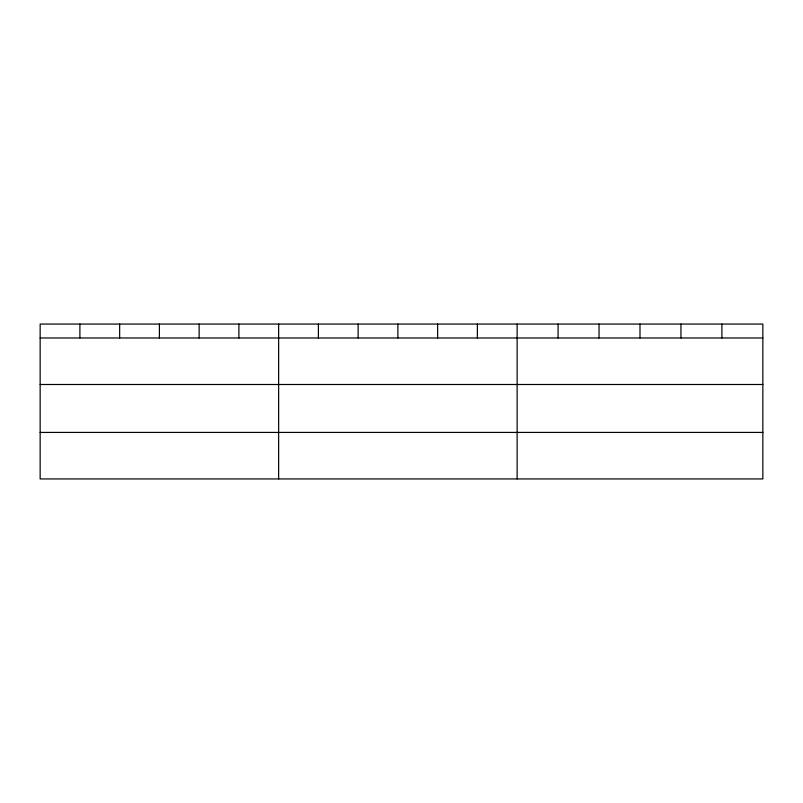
<?xml version="1.0" encoding="UTF-8"?>
<svg xmlns="http://www.w3.org/2000/svg" width="803" height="803" viewBox="0 0 803 803"><rect width="100%" height="100%" fill="white"/><g stroke="black" fill="none" stroke-linecap="round" stroke-linejoin="round"><path stroke-width="1.2" d="M762.85 384.496L762.85 324.061L40.15 324.061L40.15 478.939L762.85 478.939L762.85 384.496L40.15 384.496M40.15 337.983L762.85 337.983M40.15 432.426L762.85 432.426M721.897 324.061L721.897 337.983M680.944 324.061L680.944 337.983M639.991 324.061L639.991 337.983M599.038 324.061L599.038 337.983M558.085 324.061L558.085 337.983M517.132 324.061L517.132 478.939M477.383 324.061L477.383 337.983M437.635 324.061L437.635 337.983M397.886 324.061L397.886 337.983M358.138 324.061L358.138 337.983M318.389 324.061L318.389 337.983M278.641 324.061L278.641 478.939M238.892 324.061L238.892 337.983M199.144 324.061L199.144 337.983M159.395 324.061L159.395 337.983M119.647 324.061L119.647 337.983M79.898 324.061L79.898 337.983"/></g></svg>
